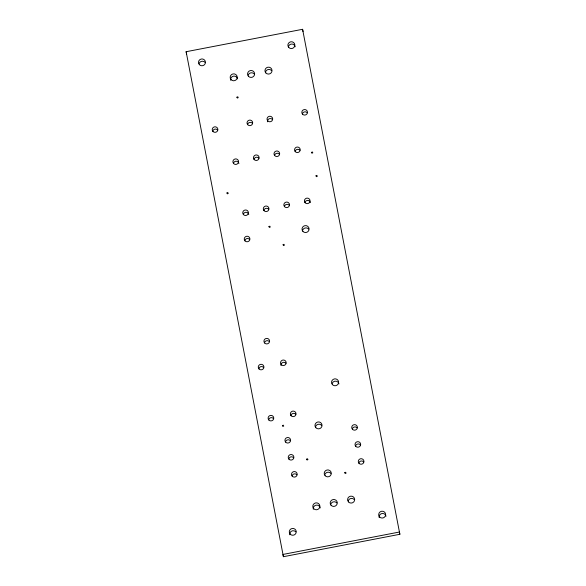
<?xml version="1.0" encoding="UTF-8"?>
<svg xmlns="http://www.w3.org/2000/svg" width="586" height="586" viewBox="0 0 586 586"><rect width="100%" height="100%" fill="white"/><g stroke="black" fill="none" stroke-linecap="round" stroke-linejoin="round"><path stroke-width="0.88" d="M186.136 51.715L302.588 29.3L399.864 534.285L283.412 556.7L186.136 51.715L186.56 53.978M399.864 534.285L399.44 532.022L282.979 554.437L283.412 556.7M302.588 29.3L303.021 31.563M199.108 63.522A3.487 3.413 -10.7 0 1 205.041 62.38M288.502 46.309A3.487 3.413 -10.7 0 1 295.219 46.755M379.164 517.555A3.487 3.413 -10.7 0 1 381.947 513.541A3.487 3.413 -10.7 0 1 386.02 516.237M289.77 534.762A3.487 3.413 -10.7 0 1 295.835 531.854M332.159 383.442A3.545 3.465 -10.7 0 1 338.979 383.896M302.64 230.21A3.545 3.465 -10.7 0 1 308.668 229.053M267.502 121.815A2.835 2.769 -10.7 0 1 272.431 119.456M302.413 113.684A2.835 2.769 -10.7 0 1 307.232 112.754M212.813 130.934A2.835 2.769 -10.7 0 1 217.633 130.004M247.614 124.232A2.835 2.769 -10.7 0 1 252.427 123.309M264.52 342.524A2.835 2.769 -10.7 0 1 269.333 341.594M244.838 240.37A2.835 2.769 -10.7 0 1 249.658 239.447M324.842 474.521A3.545 3.465 -10.7 0 1 330.87 473.363M315.598 426.535A3.545 3.465 -10.7 0 1 321.626 425.37M230.642 80.253A3.545 3.465 -10.7 0 1 233.462 76.173A3.545 3.465 -10.7 0 1 237.601 78.912M248.178 75.111A3.545 3.465 -10.7 0 1 254.207 73.946M265.575 71.763A3.545 3.465 -10.7 0 1 271.604 70.598M274.592 155.122A2.835 2.769 -10.7 0 1 279.412 154.191M284.43 206.199A2.835 2.769 -10.7 0 1 289.25 205.268M263.883 210.154A2.835 2.769 -10.7 0 1 268.696 209.224M254.038 159.077A2.835 2.769 -10.7 0 1 258.858 158.147M290.956 415.225A2.835 2.769 -10.7 0 1 295.769 414.295M281.002 365.576A2.835 2.769 -10.7 0 1 285.931 363.217M304.984 202.236A2.835 2.769 -10.7 0 1 310.434 202.602M295.146 151.166A2.835 2.769 -10.7 0 1 299.959 150.236M233.492 163.033A2.835 2.769 -10.7 0 1 238.941 163.391M243.329 214.11A2.835 2.769 -10.7 0 1 248.779 214.469M268.688 419.51A2.835 2.769 -10.7 0 1 273.508 418.58M258.851 368.433A2.835 2.769 -10.7 0 1 263.671 367.503M355.599 445.807A2.835 2.769 -10.7 0 1 360.419 444.884M352.318 428.784A2.835 2.769 -10.7 0 1 357.138 427.853M358.881 462.837A2.835 2.769 -10.7 0 1 363.701 461.907M288.81 458.67A2.835 2.769 -10.7 0 1 293.63 457.739M285.529 441.639A2.835 2.769 -10.7 0 1 290.348 440.716M292.092 475.693A2.835 2.769 -10.7 0 1 296.904 474.763M313.283 509.241A3.545 3.465 -10.7 0 1 316.11 505.169A3.545 3.465 -10.7 0 1 320.242 507.901M330.819 504.099A3.545 3.465 -10.7 0 1 336.847 502.942M348.223 500.752A3.545 3.465 -10.7 0 1 354.252 499.587M226.943 192.97L227.368 193.841L228.254 193.417L227.829 192.545L226.943 192.97M236.905 97.21L237.337 98.074L238.224 97.65L237.799 96.785L236.905 97.21M268.937 226.599L269.37 227.463L270.256 227.038L269.831 226.174L268.937 226.599M283.089 244.728L283.514 245.593L284.408 245.168L283.976 244.303L283.089 244.728M282.415 425.597L282.84 426.462L283.727 426.037L283.302 425.172L282.415 425.597M311.474 152.367L311.906 153.239L312.792 152.814L312.367 151.942L311.474 152.367M315.993 175.829L316.425 176.694L317.312 176.269L316.887 175.404L315.993 175.829M306.639 459.168L307.064 460.032L307.958 459.607L307.525 458.743L306.639 459.168M344.766 472.682L345.191 473.547L346.084 473.122L345.652 472.257L344.766 472.682M199.321 64.614A3.487 3.413 -10.7 0 0 205.254 63.471A3.487 3.413 -10.7 0 0 201.32 59.01A3.487 3.413 -10.7 0 0 199.321 64.614M288.722 47.4A3.487 3.413 -10.7 0 0 294.655 46.257A3.487 3.413 -10.7 0 0 290.722 41.804A3.487 3.413 -10.7 0 0 288.722 47.4M379.523 516.881A3.487 3.413 -10.7 0 0 385.456 515.739A3.487 3.413 -10.7 0 0 381.515 511.278A3.487 3.413 -10.7 0 0 379.523 516.881M290.121 534.088A3.487 3.413 -10.7 0 0 296.055 532.945A3.487 3.413 -10.7 0 0 292.121 528.491A3.487 3.413 -10.7 0 0 290.121 534.088M332.387 384.584A3.545 3.465 -10.7 0 0 338.415 383.427A3.545 3.465 -10.7 0 0 334.416 378.9A3.545 3.465 -10.7 0 0 332.387 384.584M302.867 231.353A3.545 3.465 -10.7 0 0 308.895 230.195A3.545 3.465 -10.7 0 0 304.896 225.669A3.545 3.465 -10.7 0 0 302.867 231.353M267.714 120.841A2.835 2.769 -10.7 0 0 272.527 119.918A2.835 2.769 -10.7 0 0 269.333 116.299A2.835 2.769 -10.7 0 0 267.714 120.841M302.515 114.145A2.835 2.769 -10.7 0 0 307.328 113.215A2.835 2.769 -10.7 0 0 304.134 109.597A2.835 2.769 -10.7 0 0 302.515 114.145M212.908 131.389A2.835 2.769 -10.7 0 0 217.728 130.466A2.835 2.769 -10.7 0 0 214.535 126.847A2.835 2.769 -10.7 0 0 212.908 131.389M247.71 124.693A2.835 2.769 -10.7 0 0 252.529 123.763A2.835 2.769 -10.7 0 0 249.328 120.145A2.835 2.769 -10.7 0 0 247.71 124.693M264.616 342.986A2.835 2.769 -10.7 0 0 269.428 342.056A2.835 2.769 -10.7 0 0 266.234 338.437A2.835 2.769 -10.7 0 0 264.616 342.986M244.933 240.831A2.835 2.769 -10.7 0 0 249.753 239.901A2.835 2.769 -10.7 0 0 246.56 236.283A2.835 2.769 -10.7 0 0 244.933 240.831M325.069 475.671A3.545 3.465 -10.7 0 0 331.097 474.506A3.545 3.465 -10.7 0 0 327.098 469.979A3.545 3.465 -10.7 0 0 325.069 475.671M315.825 427.677A3.545 3.465 -10.7 0 0 321.853 426.513A3.545 3.465 -10.7 0 0 317.854 421.986A3.545 3.465 -10.7 0 0 315.825 427.677M231.009 79.601A3.545 3.465 -10.7 0 0 237.037 78.443A3.545 3.465 -10.7 0 0 233.038 73.917A3.545 3.465 -10.7 0 0 231.009 79.601M248.405 76.253A3.545 3.465 -10.7 0 0 254.434 75.096A3.545 3.465 -10.7 0 0 250.434 70.562A3.545 3.465 -10.7 0 0 248.405 76.253M265.81 72.906A3.545 3.465 -10.7 0 0 271.831 71.741A3.545 3.465 -10.7 0 0 267.839 67.214A3.545 3.465 -10.7 0 0 265.81 72.906M274.688 155.576A2.835 2.769 -10.7 0 0 279.507 154.653A2.835 2.769 -10.7 0 0 276.314 151.034A2.835 2.769 -10.7 0 0 274.688 155.576M284.525 206.653A2.835 2.769 -10.7 0 0 289.345 205.73A2.835 2.769 -10.7 0 0 286.151 202.111A2.835 2.769 -10.7 0 0 284.525 206.653M263.978 210.608A2.835 2.769 -10.7 0 0 268.798 209.685A2.835 2.769 -10.7 0 0 265.597 206.067A2.835 2.769 -10.7 0 0 263.978 210.608M254.141 159.531A2.835 2.769 -10.7 0 0 258.953 158.608A2.835 2.769 -10.7 0 0 255.76 154.99A2.835 2.769 -10.7 0 0 254.141 159.531M291.052 415.686A2.835 2.769 -10.7 0 0 295.871 414.756A2.835 2.769 -10.7 0 0 292.67 411.138A2.835 2.769 -10.7 0 0 291.052 415.686M281.214 364.609A2.835 2.769 -10.7 0 0 286.027 363.679A2.835 2.769 -10.7 0 0 282.833 360.06A2.835 2.769 -10.7 0 0 281.214 364.609M305.079 202.697A2.835 2.769 -10.7 0 0 309.899 201.774A2.835 2.769 -10.7 0 0 306.705 198.156A2.835 2.769 -10.7 0 0 305.079 202.697M295.241 151.62A2.835 2.769 -10.7 0 0 300.054 150.697A2.835 2.769 -10.7 0 0 296.86 147.079A2.835 2.769 -10.7 0 0 295.241 151.62M233.587 163.494A2.835 2.769 -10.7 0 0 238.407 162.564A2.835 2.769 -10.7 0 0 235.206 158.945A2.835 2.769 -10.7 0 0 233.587 163.494M243.424 214.564A2.835 2.769 -10.7 0 0 248.244 213.641A2.835 2.769 -10.7 0 0 245.051 210.022A2.835 2.769 -10.7 0 0 243.424 214.564M268.791 419.972A2.835 2.769 -10.7 0 0 273.603 419.041A2.835 2.769 -10.7 0 0 270.41 415.423A2.835 2.769 -10.7 0 0 268.791 419.972M258.946 368.894A2.835 2.769 -10.7 0 0 263.766 367.964A2.835 2.769 -10.7 0 0 260.572 364.346A2.835 2.769 -10.7 0 0 258.946 368.894M355.695 446.268A2.835 2.769 -10.7 0 0 360.515 445.345A2.835 2.769 -10.7 0 0 357.321 441.727A2.835 2.769 -10.7 0 0 355.695 446.268M352.42 429.245A2.835 2.769 -10.7 0 0 357.233 428.315A2.835 2.769 -10.7 0 0 354.039 424.696A2.835 2.769 -10.7 0 0 352.42 429.245M358.976 463.292A2.835 2.769 -10.7 0 0 363.796 462.369A2.835 2.769 -10.7 0 0 360.602 458.75A2.835 2.769 -10.7 0 0 358.976 463.292M288.905 459.124A2.835 2.769 -10.7 0 0 293.725 458.201A2.835 2.769 -10.7 0 0 290.531 454.582A2.835 2.769 -10.7 0 0 288.905 459.124M285.624 442.1A2.835 2.769 -10.7 0 0 290.444 441.17A2.835 2.769 -10.7 0 0 287.25 437.552A2.835 2.769 -10.7 0 0 285.624 442.1M292.187 476.154A2.835 2.769 -10.7 0 0 297.007 475.224A2.835 2.769 -10.7 0 0 293.806 471.605A2.835 2.769 -10.7 0 0 292.187 476.154M313.649 508.589A3.545 3.465 -10.7 0 0 319.678 507.432A3.545 3.465 -10.7 0 0 315.678 502.905A3.545 3.465 -10.7 0 0 313.649 508.589M331.053 505.242A3.545 3.465 -10.7 0 0 337.082 504.085A3.545 3.465 -10.7 0 0 333.082 499.558A3.545 3.465 -10.7 0 0 331.053 505.242M348.45 501.894A3.545 3.465 -10.7 0 0 354.479 500.73A3.545 3.465 -10.7 0 0 350.479 496.203A3.545 3.465 -10.7 0 0 348.45 501.894"/></g></svg>
